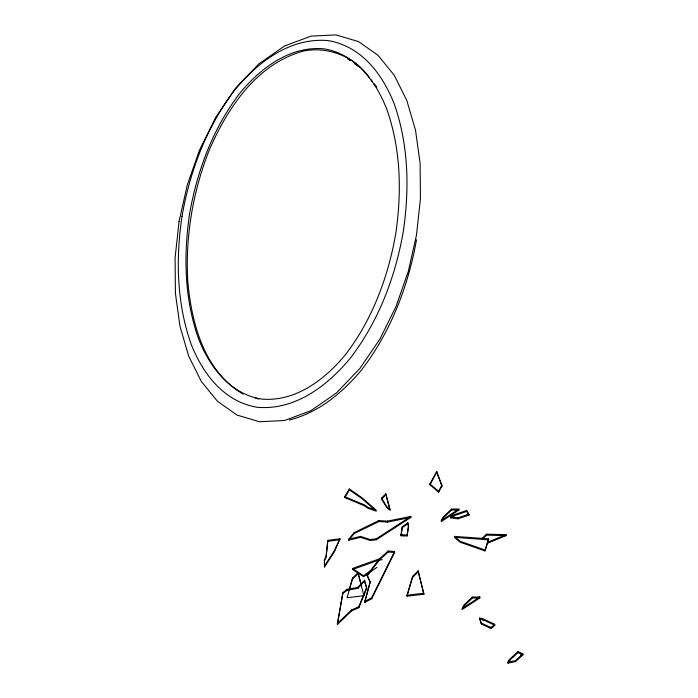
<?xml version="1.0" encoding="UTF-8"?>
<svg xmlns="http://www.w3.org/2000/svg" width="698" height="698" viewBox="0 0 698 698"><rect width="100%" height="100%" fill="white"/><g stroke="black" fill="none" stroke-linecap="round" stroke-linejoin="round"><path stroke-width="1.05" d="M482.78 538.664L486.489 535.139L486.515 534.179L506.033 534.659L506.006 535.628L487.919 543.088L487.946 542.119L506.033 534.659M327.824 540.383L326.071 556.332L324.369 559.866L324.544 566.959L334.525 551.586L339.952 538.76L327.824 540.383L326.141 557.283L324.43 560.817L324.544 566.959M401.01 534.816L402.318 526.65L407.815 522.837L408.548 525.245L407.056 535.951L401.08 535.767L401.01 534.816L406.986 535M401.08 535.767L402.318 526.65M407.056 535.951L408.618 526.196L407.815 522.837M337.378 623.541L342.936 592.462L347.002 589.339L357.83 587.384L364.504 580.256L366.738 588.327L358.833 607.688L351.522 610.968L337.448 624.483L337.378 623.541L351.452 610.026L358.763 606.745L366.668 587.384M337.448 624.483L342.936 592.462M416.523 239.763C408.112 286.677 390.566 332.309 361.32 370.254C342.264 392.93 318.593 412.579 289.365 420.039M364.784 601.44L370.21 581.8L367.122 574.864L379.651 558.705L388.105 551.054L394.527 551.516L394.588 552.458L371.755 598.718L364.853 602.383L364.784 601.44L371.685 597.776L394.527 551.516M364.853 602.383L370.21 581.8M349.209 589.478L352.673 577.996L358.057 572.596L361.084 584.191M352.673 577.996L347.081 597.741L363.911 595.699L363.841 594.74M406.986 595.246L412.754 576.234L418.172 570.79L423.895 594.207L407.056 596.197L406.986 595.246L423.826 593.265M407.056 596.197L412.754 576.234M485.023 550.931L488.565 538.847L454.398 536.387L454.459 537.338L460.156 542.206L485.023 550.931L488.565 538.847M339.952 538.76L334.455 550.635L324.474 566.008M507.908 662.158L509.174 659.758L518.056 651.627L522.854 653.886L522.907 654.829L515.482 661.634L507.97 663.1L507.908 662.158L515.421 660.683L522.854 653.886M438.632 492.238L438.562 491.287L441.843 485.18L436.686 471.464L429.881 483.862L429.951 484.805L438.632 492.238L441.913 486.131L441.843 485.18M429.951 484.805L436.756 472.415L436.686 471.464M466.849 515.787L468.131 513.484M344.699 496.671L349.34 488.984L361.747 497.517L376.196 510.186L368.134 507.472L364.496 504.898L344.699 496.671L344.768 497.622L364.565 505.849L368.204 508.423L376.257 511.137L361.817 498.468L349.41 489.944L349.34 488.984M344.768 497.622L349.41 489.944M510.002 660.003L507.97 663.1L509.235 660.701L518.117 652.569L518.056 651.627M370.272 582.743L367.192 575.806L379.721 559.656L388.175 551.996L394.588 552.458M348.73 539.214L354.183 532.591L378.901 520.568L387.373 521.127L410.782 516.459L410.852 517.401L376.301 539.781L370.298 540.505L360.596 537.373L348.799 540.156L348.73 539.214L360.526 536.43L370.228 539.563L376.231 538.839L410.782 516.459M348.799 540.156L354.244 533.534L378.97 521.511L387.442 522.078L410.852 517.401M342.997 593.405L347.072 590.281L357.899 588.327L364.574 581.198L364.504 580.256M381.536 498.128L385.758 493.844L390.051 509.479L386.701 506.608L381.536 498.128L381.605 499.079L386.771 507.559L390.121 510.43L385.758 493.844M381.605 499.079L385.828 494.795M412.823 577.185L418.242 571.732L418.172 570.79M352.743 578.956L358.126 573.555L358.057 572.596M459.022 509.95L451.519 510.072L443.247 517.995L441.232 521.581L459.022 509.95L458.961 509.008L451.458 509.121L443.186 517.044L441.171 520.638L457.181 510.168M479.805 596.965L472.31 597.078L464.03 605L462.015 608.595L479.805 596.965L479.866 597.907L462.076 609.537L464.091 605.951L472.372 598.02L479.866 597.907M482.065 538.402L486.515 534.179M491.13 628.566L491.069 627.624L494.708 624.3L482.99 618.777L479.465 618.053L481.323 623.951L491.13 628.566L494.76 625.242L494.708 624.3M376.981 567.3L363.597 576.679L363.449 575.702L370.594 570.702M402.388 527.601L407.885 523.788L408.487 527.034M450.489 516.834L453.264 515.054L466.622 510.482L469.196 514.984L458.019 518.815L450.55 517.776L450.489 516.834L457.958 517.864L468.122 514.391M454.477 515.613L450.55 517.776L453.325 516.005L466.674 511.433L469.196 514.984M352.42 568.512L378.918 559.028L379.066 559.997L352.569 569.481L352.42 568.512L363.449 575.702M327.894 541.325L340.022 539.711M489.08 627.598L492.666 627.17M379.066 559.997L382.242 559.726M486.489 535.139L506.006 535.628M454.459 537.338L488.635 539.798M484.054 620.199L479.517 619.004L483.051 619.728L494.76 625.242M255.468 398.008L258.557 398.986M484.953 549.98L460.087 541.255L454.398 536.387M479.465 618.053L481.271 623.009L491.069 627.624M518.117 652.569L522.907 654.829M352.569 569.481L363.597 576.679M347.691 58.615L350.309 60.456M354.68 63.535L358.17 65.996M347.569 58.641L350.187 60.49M354.558 63.562L358.057 66.022M243.131 394.134C204.226 371.362 191.645 323.628 187.797 281.617C185.214 236.805 192.779 191.741 209.269 150.026C227.67 107.623 256.995 63.431 304.215 50.875C329.011 46.312 355.352 57.035 369.539 77.906M401.359 534.057L403.601 535.846M429.881 483.862L438.562 491.287M370.865 79.572L372.182 81.238M374.163 83.743L376.807 87.076M436.756 472.415L441.913 486.131M364.574 581.198L366.738 588.327M358.126 573.555L363.911 595.699M418.242 571.732L423.895 594.207M520.891 653.878L521.354 656.26M387.373 521.127L387.442 522.078M388.105 551.054L388.175 551.996M378.901 520.568L378.97 521.511M376.231 538.839L376.301 539.781M370.228 539.563L370.298 540.505M371.685 597.776L371.755 598.718M367.122 574.864L367.192 575.806M360.526 536.43L360.596 537.373M354.183 532.591L354.244 533.534M357.83 587.384L357.899 588.327M358.763 606.745L358.833 607.688M351.452 610.026L351.522 610.968M347.002 589.339L347.072 590.281M472.31 597.078L472.372 598.02M451.458 509.121L451.519 510.072M515.421 660.683L515.482 661.634M481.271 623.009L481.323 623.951M466.622 510.482L466.674 511.433M457.958 517.864L458.019 518.815M182.004 216.284C175.704 258.941 176.655 303.307 191.182 344.271C202.944 373.962 223.901 401.673 257.213 407.283C295.237 410.633 327.929 385.471 350.797 357.568C378.735 320.844 395.382 276.809 403.278 231.596C409.578 188.94 408.627 144.573 394.108 103.609C382.338 73.918 361.389 46.208 328.077 40.589C290.045 37.238 257.361 62.41 234.493 90.312C206.556 127.036 189.9 171.062 182.004 216.284M189.568 213.998C183.443 255.538 184.368 298.753 198.502 338.643C209.33 366.537 229.974 393.916 261.244 399.055C295.69 402.161 325.242 379.346 345.92 354.069C372.549 319.047 388.158 276.958 395.714 233.882C401.847 192.343 400.922 149.128 386.779 109.228C375.96 81.334 355.308 53.955 324.038 48.825C289.6 45.719 260.04 68.535 239.362 93.811C212.742 128.833 197.133 170.914 189.568 213.998M179.054 221.502L175.093 257.937L175.416 293.317L179.997 326.428L188.704 356.137L201.294 381.413L217.488 401.324L236.98 415.04L259.464 421.74L284.461 420.519L310.837 410.729L336.628 392.8L359.959 368.343L379.878 339.132L396.036 306.466L408.295 271.443L416.47 235.139L420.432 198.694L420.109 163.323L415.519 130.212L406.821 100.495L394.23 75.227L378.037 55.317L358.545 41.592L336.061 34.9L311.064 36.121L284.688 45.902L258.897 63.832L235.558 88.288L215.647 117.508L199.48 150.175L187.23 185.197L179.054 221.502"/></g></svg>
